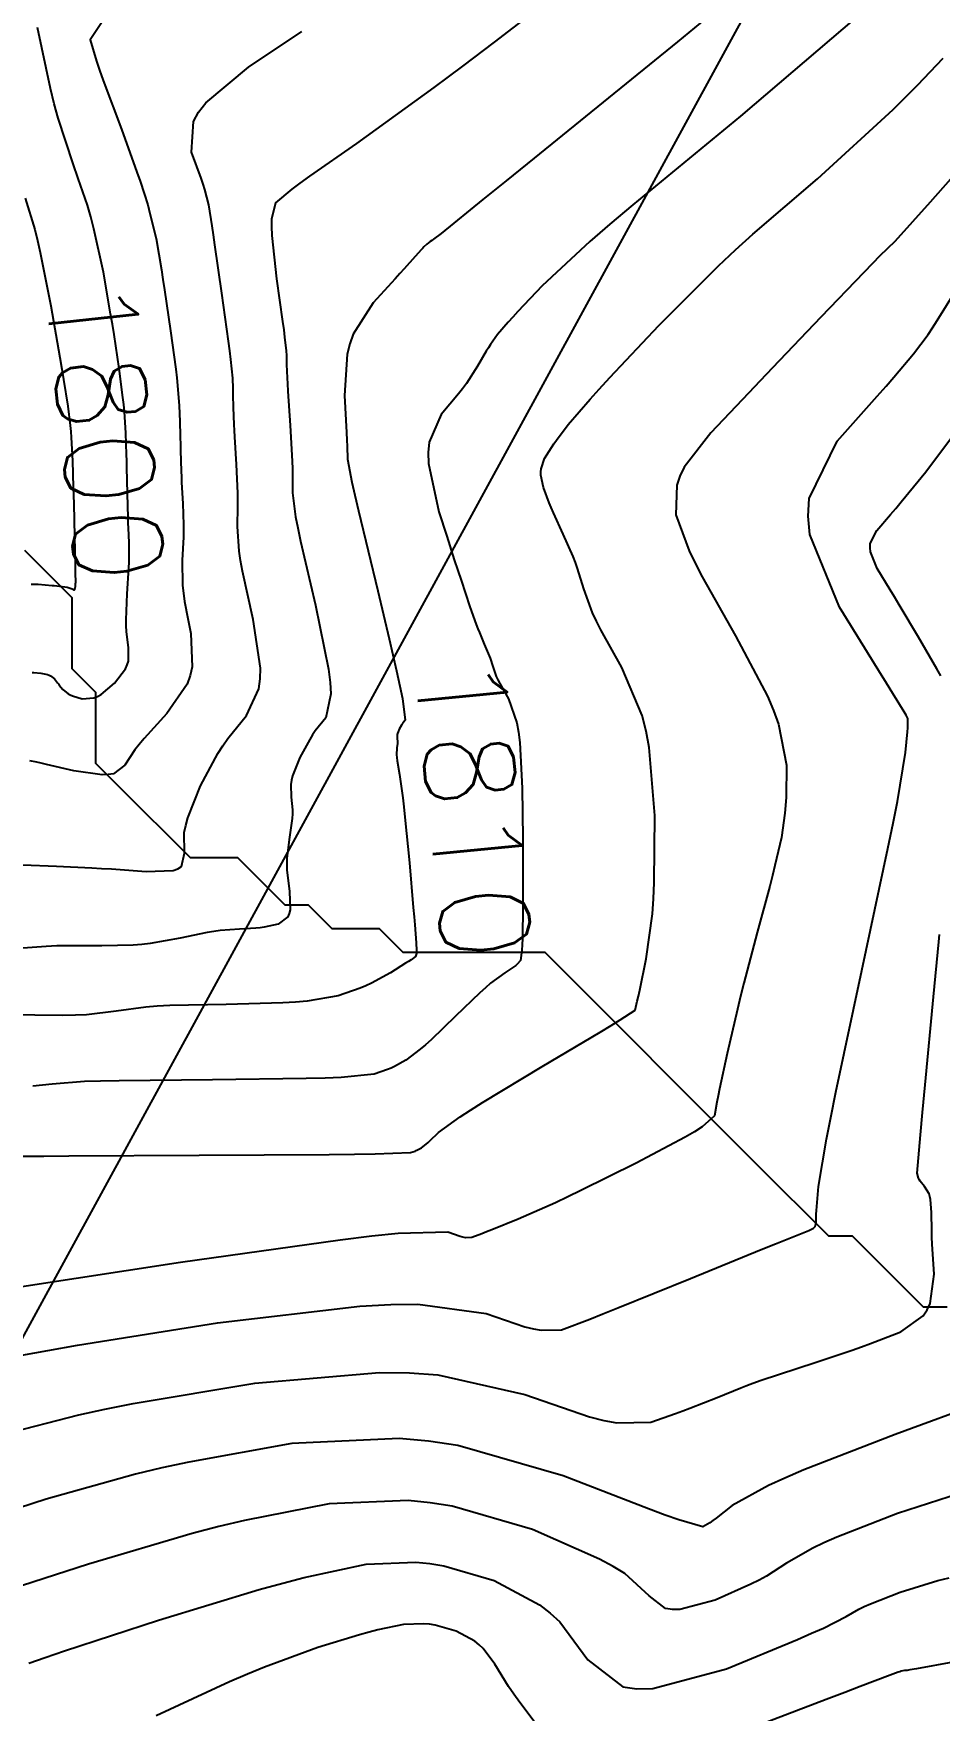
# Model space of a CAD drawing. Header units: metres. Extents: x 837117 to 838479, y 1189012 to 1191015.
# Drawn here: x 838143.3 to 838181.6, y 1189838.2 to 1189909.1 of the extents above; entities that cross this region are included whole.
import ezdxf

# ---------------------------------------------------------------- set-up
doc = ezdxf.new("R2010")
doc.units = ezdxf.units.M
doc.header["$LTSCALE"] = 0.3
for name, color, linetype in [('CORREDORVIA', 70, 'Continuous'), ('COTAS 10', 1, 'Continuous'), ('COTAS INT', 252, 'Continuous'), ('DRENAJE', 5, 'Continuous')]:
    doc.layers.add(name, color=color, linetype=linetype)
doc.styles.get("Standard").update_dxf_attribs({"font": 'simplex.shx'})

msp = doc.modelspace()

# ---------------------------------------------------------------- linework, layer by layer
at = {"layer": 'CORREDORVIA'}
msp.add_lwpolyline([(837910.676, 1191000.965), (838157.033, 1190996.193), (838237.174, 1190821.339), (838237.001, 1190602.875), (838240.031, 1190437.198), (838223.537, 1190366.272), (838212.196, 1190288.92), (838221.396, 1189997.878), (837954.545, 1189509.173), (837751.159, 1189231.384), (837593.191, 1189234.399), (837744.487, 1189686.609), (837750.277, 1189933.973), (837723.624, 1190051.525), (837726.092, 1190134.48), (837885.383, 1190229.429), (837983.184, 1190344.12), (837817.554, 1190502.187), (837798.033, 1190660.17), (837963.574, 1190795.982)], close=True, dxfattribs=at)
at = {"layer": 'COTAS 10'}
for points in [[(838143.203, 1189882.035), (838143.276, 1189882.032), (838143.574, 1189882.009), (838143.857, 1189881.954), (838143.922, 1189881.929), (838143.981, 1189881.902), (838144.144, 1189881.77), (838144.275, 1189881.605), (838144.314, 1189881.557), (838144.354, 1189881.507), (838144.507, 1189881.315), (838144.728, 1189881.134), (838144.812, 1189881.091), (838144.905, 1189881.05), (838145.319, 1189880.927), (838145.819, 1189880.965), (838145.966, 1189881.026), (838146.116, 1189881.108), (838146.69, 1189881.589), (838147.145, 1189882.197), (838147.22, 1189882.36), (838147.273, 1189882.521), (838147.283, 1189883.083), (838147.193, 1189883.766), (838147.184, 1189884.004), (838147.184, 1189884.035), (838147.181, 1189884.262), (838147.226, 1189885.369), (838147.292, 1189886.458), (838147.302, 1189886.705), (838147.309, 1189886.928), (838147.303, 1189887.538), (838147.275, 1189888.132), (838147.268, 1189888.345), (838147.261, 1189888.581), (838147.237, 1189889.608), (838147.212, 1189890.708), (838147.204, 1189890.988), (838147.197, 1189891.259), (838147.167, 1189892.149), (838147.105, 1189893.071), (838147.077, 1189893.361), (838147.044, 1189893.666), (838146.885, 1189894.893), (838146.668, 1189896.323), (838146.597, 1189896.757), (838146.523, 1189897.206), (838146.217, 1189898.964), (838145.818, 1189900.8), (838145.685, 1189901.298), (838145.542, 1189901.793), (838145.155, 1189902.926), (838144.943, 1189903.543), (838144.308, 1189905.475), (838144.142, 1189906.083), (838143.98, 1189906.723), (838143.431, 1189909.301)], [(838178.053, 1189909.747), (838173.148, 1189905.563), (838168.598, 1189901.812), (838167.626, 1189900.987), (838166.779, 1189900.256), (838164.762, 1189898.386), (838163.743, 1189897.301), (838163.525, 1189897.064), (838163.335, 1189896.854), (838162.881, 1189896.326), (838162.586, 1189895.908), (838162.496, 1189895.769), (838162.403, 1189895.619), (838162.037, 1189894.991), (838161.563, 1189894.255), (838161.403, 1189894.036), (838161.23, 1189893.812), (838160.498, 1189892.949), (838159.987, 1189891.768), (838159.953, 1189891.343), (838159.966, 1189890.876), (838160.401, 1189888.835), (838160.731, 1189887.807), (838161.052, 1189886.807), (838161.201, 1189886.349), (838161.336, 1189885.935), (838161.712, 1189884.812), (838161.98, 1189884.064), (838162.047, 1189883.887), (838162.112, 1189883.722), (838162.321, 1189883.236), (838162.491, 1189882.845), (838162.53, 1189882.741), (838162.567, 1189882.639), (838162.675, 1189882.285), (838162.829, 1189881.869), (838162.896, 1189881.727), (838162.973, 1189881.573), (838163.337, 1189880.924), (838163.69, 1189879.904), (838163.76, 1189879.516), (838163.818, 1189879.083), (838163.927, 1189877.14), (838163.949, 1189875.014), (838163.952, 1189874.465), (838163.954, 1189873.933), (838163.951, 1189872.157), (838163.93, 1189870.794), (838163.92, 1189870.523), (838163.909, 1189870.297), (838163.857, 1189869.864), (838163.715, 1189869.704), (838163.649, 1189869.65), (838163.57, 1189869.591), (838163.185, 1189869.346), (838162.585, 1189868.899), (838162.368, 1189868.712), (838162.132, 1189868.5), (838161.1, 1189867.507), (838160.068, 1189866.511), (838159.831, 1189866.296), (838159.615, 1189866.107), (838159.01, 1189865.642), (838158.521, 1189865.374), (838158.377, 1189865.308), (838158.23, 1189865.246), (838157.67, 1189865.055), (838156.267, 1189864.917), (838155.589, 1189864.889), (838154.785, 1189864.866), (838150.833, 1189864.818), (838146.89, 1189864.778), (838146.092, 1189864.76), (838145.421, 1189864.738), (838144.056, 1189864.633), (838143.241, 1189864.543)], [(838183.457, 1189851.202), (838179.688, 1189849.82), (838175.828, 1189848.32), (838175.024, 1189847.978), (838174.335, 1189847.668), (838172.799, 1189846.816), (838172.13, 1189846.286), (838171.986, 1189846.18), (838171.86, 1189846.091), (838171.557, 1189845.916), (838170.54, 1189846.209), (838169.965, 1189846.416), (838169.262, 1189846.678), (838165.66, 1189848.075), (838161.204, 1189849.351), (838159.962, 1189849.535), (838158.717, 1189849.646), (838154.189, 1189849.436), (838149.827, 1189848.658), (838148.686, 1189848.41), (838147.575, 1189848.148), (838143.8, 1189847.087), (838140.84, 1189846.134)]]:
    msp.add_lwpolyline(points, dxfattribs=at)
at = {"layer": 'COTAS INT'}
for points in [[(838176.718, 1189913.841), (838170.493, 1189908.705), (838164.43, 1189903.785), (838163.239, 1189902.82), (838162.261, 1189902.028), (838160.493, 1189900.603), (838160.167, 1189900.351), (838160.097, 1189900.298), (838160.037, 1189900.253), (838159.896, 1189900.149), (838159.769, 1189900.034), (838159.718, 1189899.982), (838159.66, 1189899.921), (838159.392, 1189899.624), (838158.93, 1189899.107), (838158.75, 1189898.907), (838158.547, 1189898.683), (838157.622, 1189897.665), (838156.783, 1189896.347), (838156.633, 1189895.932), (838156.518, 1189895.496), (838156.404, 1189893.743), (838156.497, 1189892.18), (838156.514, 1189891.864), (838156.526, 1189891.599), (838156.538, 1189891.062), (838156.725, 1189890.08), (838156.848, 1189889.535), (838157.001, 1189888.87), (838157.815, 1189885.483), (838158.294, 1189883.457), (838158.611, 1189882.114), (838158.753, 1189881.462), (838158.862, 1189880.932), (838158.976, 1189880.028), (838158.873, 1189879.901), (838158.845, 1189879.86), (838158.817, 1189879.816), (838158.72, 1189879.635), (838158.679, 1189879.53), (838158.649, 1189879.454), (838158.637, 1189879.411), (838158.63, 1189879.37), (838158.634, 1189879.245), (838158.649, 1189879.12), (838158.648, 1189879.078), (838158.645, 1189879.034), (838158.617, 1189878.849), (838158.609, 1189878.552), (838158.618, 1189878.437), (838158.633, 1189878.307), (838158.73, 1189877.72), (838158.874, 1189876.733), (838158.918, 1189876.352), (838158.965, 1189875.923), (838159.152, 1189873.985), (838159.319, 1189872.102), (838159.354, 1189871.708), (838159.383, 1189871.37), (838159.447, 1189870.609), (838159.461, 1189870.277), (838159.459, 1189870.209), (838159.454, 1189870.151), (838159.417, 1189870.03), (838159.223, 1189869.892), (838159.119, 1189869.824), (838158.994, 1189869.743), (838158.361, 1189869.342), (838157.55, 1189868.897), (838157.313, 1189868.789), (838157.069, 1189868.687), (838156.142, 1189868.37), (838154.829, 1189868.146), (838154.342, 1189868.102), (838153.802, 1189868.066), (838151.405, 1189868.004), (838149.022, 1189867.954), (838148.491, 1189867.926), (838148.015, 1189867.892), (838146.759, 1189867.721), (838145.507, 1189867.568), (838145.033, 1189867.546), (838144.504, 1189867.533), (838142.133, 1189867.559)], [(838168.682, 1189913.26), (838162.742, 1189908.691), (838161.401, 1189907.677), (838160.192, 1189906.771), (838156.923, 1189904.407), (838154.931, 1189903.015), (838154.527, 1189902.722), (838154.187, 1189902.47), (838153.492, 1189901.892), (838153.33, 1189901.209), (838153.326, 1189900.889), (838153.34, 1189900.513), (838153.538, 1189898.685), (838153.791, 1189896.882), (838153.84, 1189896.521), (838153.88, 1189896.221), (838153.947, 1189895.639), (838153.954, 1189895.434), (838153.956, 1189895.372), (838153.958, 1189895.308), (838153.963, 1189895.055), (838153.989, 1189894.496), (838154.004, 1189894.238), (838154.021, 1189893.936), (838154.111, 1189892.473), (838154.194, 1189890.972), (838154.206, 1189890.645), (838154.215, 1189890.357), (838154.21, 1189889.638), (838154.339, 1189888.625), (838154.432, 1189888.152), (838154.549, 1189887.594), (838155.182, 1189884.883), (838155.732, 1189882.171), (838155.799, 1189881.612), (838155.827, 1189881.138), (838155.619, 1189880.121), (838155.176, 1189879.576), (838155.056, 1189879.399), (838154.938, 1189879.211), (838154.522, 1189878.437), (838154.217, 1189877.666), (838154.17, 1189877.479), (838154.138, 1189877.305), (838154.156, 1189876.771), (838154.218, 1189876.233), (838154.215, 1189876.056), (838154.202, 1189875.866), (838154.082, 1189875.075), (838153.972, 1189874.193), (838153.966, 1189873.945), (838153.971, 1189873.695), (838154.079, 1189872.779), (838154.113, 1189872.003), (838154.072, 1189871.841), (838154.01, 1189871.703), (838153.6, 1189871.394), (838153.016, 1189871.267), (838152.842, 1189871.242), (838152.664, 1189871.222), (838151.977, 1189871.189), (838151.154, 1189871.129), (838150.889, 1189871.092), (838150.609, 1189871.047), (838149.463, 1189870.809), (838148.195, 1189870.581), (838147.837, 1189870.541), (838147.475, 1189870.511), (838146.147, 1189870.486), (838144.693, 1189870.487), (838144.253, 1189870.474), (838143.797, 1189870.454), (838142.016, 1189870.332)], [(838142.808, 1189873.904), (838144.229, 1189873.847), (838145.73, 1189873.781), (838146.142, 1189873.757), (838146.553, 1189873.731), (838148.028, 1189873.62), (838149.169, 1189873.662), (838149.37, 1189873.733), (838149.521, 1189873.83), (838149.652, 1189874.393), (838149.637, 1189875.275), (838149.696, 1189875.572), (838149.782, 1189875.892), (838150.324, 1189877.239), (838151.059, 1189878.606), (838151.268, 1189878.938), (838151.479, 1189879.251), (838152.263, 1189880.214), (838152.792, 1189881.344), (838152.844, 1189881.763), (838152.854, 1189882.227), (838152.549, 1189884.283), (838152.097, 1189886.318), (838152.016, 1189886.769), (838151.953, 1189887.171), (838151.882, 1189888.215), (838151.907, 1189889.057), (838151.905, 1189889.332), (838151.899, 1189889.624), (838151.842, 1189890.828), (838151.773, 1189892.001), (838151.758, 1189892.274), (838151.746, 1189892.524), (838151.721, 1189893.239), (838151.709, 1189893.774), (838151.705, 1189893.911), (838151.702, 1189894.042), (838151.687, 1189894.476), (838151.607, 1189895.271), (838151.562, 1189895.631), (838151.508, 1189896.051), (838151.227, 1189898.072), (838150.932, 1189900.114), (838150.868, 1189900.547), (838150.811, 1189900.923), (838150.671, 1189901.803), (838150.504, 1189902.452), (838150.432, 1189902.683), (838150.347, 1189902.936), (838149.945, 1189904.033), (838150.023, 1189905.339), (838150.241, 1189905.724), (838150.544, 1189906.118), (838152.348, 1189907.626), (838154.602, 1189909.135)], [(838146.246, 1189909.666), (838145.655, 1189908.79), (838145.919, 1189907.884), (838146.05, 1189907.501), (838146.206, 1189907.062), (838146.978, 1189905.001), (838147.635, 1189903.193), (838147.772, 1189902.813), (838147.942, 1189902.294), (838148.09, 1189901.812), (838148.181, 1189901.449), (838148.444, 1189900.383), (838148.667, 1189899.065), (838148.733, 1189898.652), (838148.8, 1189898.219), (838149.056, 1189896.482), (838149.276, 1189894.858), (838149.32, 1189894.496), (838149.356, 1189894.171), (838149.427, 1189893.313), (838149.449, 1189892.651), (838149.455, 1189892.45), (838149.46, 1189892.241), (838149.479, 1189891.424), (838149.504, 1189890.552), (838149.513, 1189890.31), (838149.524, 1189890.066), (838149.572, 1189889.183), (838149.604, 1189888.276), (838149.604, 1189888.194), (838149.603, 1189888.018), (838149.6, 1189887.758), (838149.554, 1189886.792), (838149.567, 1189885.716), (838149.6, 1189885.386), (838149.645, 1189885.042), (838149.79, 1189884.315), (838149.916, 1189883.683), (838149.976, 1189882.283), (838149.889, 1189881.913), (838149.757, 1189881.55), (838148.906, 1189880.306), (838147.936, 1189879.243), (838147.729, 1189878.996), (838147.549, 1189878.768), (838147.122, 1189878.112), (838146.638, 1189877.757), (838146.422, 1189877.718), (838146.171, 1189877.705), (838144.967, 1189877.874), (838143.809, 1189878.146), (838143.587, 1189878.198), (838143.407, 1189878.24), (838143.11, 1189878.307)], [(838142.827, 1189861.583), (838143.693, 1189861.593), (838144.758, 1189861.602), (838150.261, 1189861.632), (838155.768, 1189861.665), (838156.836, 1189861.677), (838157.706, 1189861.689), (838159.198, 1189861.74), (838159.391, 1189861.806), (838159.441, 1189861.827), (838159.491, 1189861.85), (838159.659, 1189861.942), (838159.867, 1189862.102), (838159.942, 1189862.167), (838160.023, 1189862.241), (838160.379, 1189862.584), (838161.297, 1189863.258), (838161.734, 1189863.54), (838162.249, 1189863.864), (838164.77, 1189865.38), (838167.218, 1189866.833), (838167.689, 1189867.117), (838168.069, 1189867.35), (838168.694, 1189867.764), (838168.789, 1189868.143), (838168.835, 1189868.355), (838168.891, 1189868.612), (838169.166, 1189869.925), (838169.425, 1189871.837), (838169.471, 1189872.472), (838169.505, 1189873.153), (838169.536, 1189875.993), (838169.296, 1189878.862), (838169.16, 1189879.562), (838168.993, 1189880.22), (838168.139, 1189882.254), (838167.25, 1189883.837), (838167.063, 1189884.211), (838166.9, 1189884.557), (838166.523, 1189885.573), (838166.261, 1189886.436), (838166.171, 1189886.685), (838166.074, 1189886.939), (838165.66, 1189887.891), (838165.249, 1189888.79), (838165.154, 1189889.009), (838165.068, 1189889.216), (838164.822, 1189889.856), (838164.713, 1189890.384), (838164.711, 1189890.52), (838164.723, 1189890.652), (838164.869, 1189891.088), (838165.161, 1189891.556), (838165.264, 1189891.706), (838165.377, 1189891.866), (838165.866, 1189892.518), (838166.79, 1189893.595), (838167.177, 1189894.022), (838167.621, 1189894.505), (838169.697, 1189896.714), (838172.216, 1189899.23), (838172.938, 1189899.907), (838173.672, 1189900.575), (838176.411, 1189902.914), (838179.613, 1189905.836), (838180.638, 1189906.871), (838181.723, 1189908.004)], [(838182.028, 1189902.897), (838181.173, 1189901.924), (838179.674, 1189900.265), (838179.04, 1189899.647), (838178.73, 1189899.331), (838178.363, 1189898.953), (838176.553, 1189897.061), (838174.506, 1189894.911), (838173.99, 1189894.369), (838173.495, 1189893.851), (838171.891, 1189892.174), (838170.774, 1189890.713), (838170.588, 1189890.331), (838170.454, 1189889.959), (838170.413, 1189888.697), (838170.986, 1189887.185), (838171.24, 1189886.655), (838171.534, 1189886.076), (838172.94, 1189883.584), (838174.29, 1189881.039), (838174.549, 1189880.427), (838174.759, 1189879.855), (838175.102, 1189878.124), (838175.08, 1189876.76), (838175.06, 1189876.42), (838175.033, 1189876.095), (838174.882, 1189875.058), (838174.609, 1189873.874), (838174.504, 1189873.458), (838174.388, 1189873.003), (838173.862, 1189871.039), (838173.298, 1189868.909), (838173.157, 1189868.348), (838173.022, 1189867.801), (838172.59, 1189865.931), (838172.271, 1189864.441), (838172.208, 1189864.133), (838172.156, 1189863.87), (838172.059, 1189863.3), (838171.534, 1189862.825), (838171.213, 1189862.622), (838170.814, 1189862.389), (838168.739, 1189861.288), (838166.408, 1189860.134), (838165.849, 1189859.867), (838165.326, 1189859.622), (838163.749, 1189858.927), (838162.638, 1189858.475), (838162.409, 1189858.383), (838162.214, 1189858.305), (838161.796, 1189858.146), (838161.521, 1189858.141), (838161.416, 1189858.161), (838161.299, 1189858.19), (838160.774, 1189858.37), (838158.673, 1189858.319), (838157.563, 1189858.202), (838156.223, 1189858.041), (838149.478, 1189857.087), (838142.769, 1189856.06)], [(838142.909, 1189902.085), (838143.312, 1189900.772), (838143.428, 1189900.303), (838143.546, 1189899.787), (838143.99, 1189897.545), (838144.378, 1189895.348), (838144.462, 1189894.861), (838144.536, 1189894.428), (838144.714, 1189893.303), (838144.812, 1189892.473), (838144.834, 1189892.226), (838144.853, 1189891.971), (838144.907, 1189890.986), (838144.944, 1189889.867), (838144.954, 1189889.527), (838144.963, 1189889.174), (838144.995, 1189887.792), (838145.018, 1189886.609), (838145.023, 1189886.381), (838145.027, 1189886.197), (838145.033, 1189885.892), (838145.032, 1189885.844), (838145.031, 1189885.821), (838145.03, 1189885.794), (838145.021, 1189885.664), (838145.002, 1189885.55), (838144.994, 1189885.533), (838144.984, 1189885.524), (838144.941, 1189885.545), (838144.773, 1189885.609), (838144.685, 1189885.626), (838144.58, 1189885.644), (838144.14, 1189885.697), (838144.05, 1189885.707), (838143.453, 1189885.753), (838143.306, 1189885.759), (838143.167, 1189885.764)], [(838142.774, 1189853.169), (838143.865, 1189853.372), (838145.122, 1189853.593), (838151.048, 1189854.537), (838157.055, 1189855.242), (838158.363, 1189855.313), (838159.517, 1189855.33), (838162.403, 1189854.938), (838164.034, 1189854.379), (838164.398, 1189854.29), (838164.723, 1189854.229), (838165.578, 1189854.244), (838166.782, 1189854.7), (838167.328, 1189854.916), (838167.965, 1189855.172), (838171.033, 1189856.42), (838174.032, 1189857.645), (838174.626, 1189857.886), (838175.118, 1189858.084), (838176.039, 1189858.444), (838176.24, 1189858.547), (838176.278, 1189858.582), (838176.307, 1189858.621), (838176.347, 1189858.787), (838176.356, 1189859.133), (838176.365, 1189859.285), (838176.378, 1189859.462), (838176.452, 1189860.303), (838176.791, 1189862.313), (838176.971, 1189863.226), (838177.188, 1189864.293), (838178.286, 1189869.435), (838179.386, 1189874.59), (838179.604, 1189875.666), (838179.786, 1189876.589), (838180.132, 1189878.653), (838180.209, 1189879.525), (838180.222, 1189879.696), (838180.231, 1189879.837), (838180.23, 1189880.094), (838180.19, 1189880.174), (838180.174, 1189880.203), (838180.156, 1189880.235), (838180.073, 1189880.378), (838179.595, 1189881.154), (838179.328, 1189881.586), (838179.003, 1189882.112), (838177.341, 1189884.792), (838176.083, 1189887.873), (838176.012, 1189888.651), (838176.062, 1189889.396), (838177.243, 1189891.817), (838178.934, 1189893.726), (838179.304, 1189894.149), (838179.633, 1189894.527), (838180.466, 1189895.507), (838181.08, 1189896.333), (838181.27, 1189896.612), (838181.468, 1189896.914), (838182.256, 1189898.188)], [(838181.624, 1189881.893), (838181.455, 1189882.195), (838180.68, 1189883.53), (838179.862, 1189884.903), (838179.665, 1189885.23), (838179.482, 1189885.533), (838178.931, 1189886.435), (838178.644, 1189887.137), (838178.628, 1189887.314), (838178.64, 1189887.484), (838178.909, 1189888.036), (838179.499, 1189888.722), (838179.714, 1189888.976), (838179.95, 1189889.259), (838180.984, 1189890.514), (838182.28, 1189892.258)], [(838142.01, 1189849.834), (838145.174, 1189850.658), (838146.276, 1189850.891), (838147.475, 1189851.125), (838152.619, 1189851.986), (838157.886, 1189852.444), (838159.162, 1189852.424), (838160.361, 1189852.34), (838164.031, 1189851.507), (838166.769, 1189850.569), (838167.379, 1189850.419), (838167.924, 1189850.316), (838169.359, 1189850.342), (838170.407, 1189850.707), (838170.708, 1189850.818), (838171.015, 1189850.934), (838172.163, 1189851.39), (838173.161, 1189851.794), (838173.372, 1189851.878), (838173.555, 1189851.95), (838173.982, 1189852.108), (838176.35, 1189852.874), (838177.879, 1189853.389), (838178.274, 1189853.529), (838178.655, 1189853.669), (838179.93, 1189854.164), (838180.87, 1189854.836), (838181.042, 1189855.086), (838181.175, 1189855.365), (838181.334, 1189856.604), (838181.26, 1189857.869), (838181.247, 1189858.164), (838181.237, 1189858.434), (838181.226, 1189859.21), (838181.186, 1189859.754), (838181.158, 1189859.879), (838181.123, 1189859.992), (838180.933, 1189860.305), (838180.741, 1189860.537), (838180.704, 1189860.598), (838180.674, 1189860.659), (838180.625, 1189860.867), (838180.763, 1189862.489), (838180.851, 1189863.441), (838180.961, 1189864.61), (838181.318, 1189868.331), (838181.539, 1189870.649), (838181.567, 1189870.963)], [(838182.85, 1189847.471), (838179.794, 1189846.485), (838177.223, 1189845.476), (838176.677, 1189845.239), (838176.204, 1189845.02), (838175.098, 1189844.382), (838174.248, 1189843.827), (838173.937, 1189843.661), (838173.593, 1189843.489), (838172.075, 1189842.822), (838170.593, 1189842.422), (838170.272, 1189842.418), (838169.988, 1189842.461), (838169.286, 1189843.003), (838168.256, 1189843.947), (838167.766, 1189844.243), (838167.187, 1189844.554), (838164.355, 1189845.804), (838160.962, 1189846.79), (838160.029, 1189846.936), (838159.098, 1189847.025), (838155.76, 1189846.886), (838152.18, 1189846.19), (838151.097, 1189845.929), (838149.975, 1189845.638), (838145.591, 1189844.34), (838141.824, 1189843.128)], [(838143.063, 1189840.156), (838143.753, 1189840.393), (838144.567, 1189840.668), (838148.545, 1189841.966), (838152.806, 1189843.266), (838153.799, 1189843.542), (838154.711, 1189843.78), (838157.33, 1189844.335), (838159.432, 1189844.423), (838160.018, 1189844.367), (838160.606, 1189844.275), (838162.742, 1189843.654), (838164.655, 1189842.623), (838165.102, 1189842.273), (838165.513, 1189841.896), (838166.697, 1189840.299), (838168.175, 1189839.159), (838168.771, 1189839.068), (838169.448, 1189839.076), (838172.567, 1189839.918), (838175.561, 1189841.157), (838176.159, 1189841.415), (838176.656, 1189841.637), (838177.618, 1189842.129), (838178.156, 1189842.439), (838178.386, 1189842.546), (838178.651, 1189842.661), (838179.9, 1189843.151), (838181.494, 1189843.644), (838181.976, 1189843.761)], [(838164.981, 1189836.959), (838163.828, 1189838.489), (838163.573, 1189838.845), (838163.347, 1189839.172), (838162.766, 1189840.107), (838162.273, 1189840.775), (838162.103, 1189840.932), (838161.918, 1189841.078), (838161.129, 1189841.505), (838160.249, 1189841.76), (838160.007, 1189841.798), (838159.766, 1189841.821), (838158.901, 1189841.785), (838157.822, 1189841.557), (838157.447, 1189841.458), (838157.038, 1189841.345), (838155.283, 1189840.81), (838153.035, 1189839.983), (838152.316, 1189839.686), (838151.553, 1189839.359), (838148.449, 1189837.933)], [(838182.126, 1189840.199), (838180.598, 1189839.919), (838180.311, 1189839.868), (838180.251, 1189839.858), (838180.199, 1189839.85), (838180.081, 1189839.838), (838179.951, 1189839.809), (838179.891, 1189839.79), (838179.822, 1189839.767), (838179.484, 1189839.645), (838178.218, 1189839.164), (838177.562, 1189838.914), (838176.774, 1189838.613), (838172.828, 1189837.106)]]:
    msp.add_lwpolyline(points, dxfattribs=at)
at = {"layer": 'DRENAJE'}
msp.add_polyline3d([(838181.885, 1189855.201, 0), (838180.886, 1189855.201, 0), (838179.886, 1189856.201, 0), (838178.886, 1189857.201, 0), (838177.887, 1189858.2, 0), (838176.887, 1189858.2, 0), (838175.887, 1189859.2, 0), (838174.888, 1189860.2, 0), (838173.888, 1189861.199, 0), (838172.888, 1189862.199, 0), (838171.889, 1189863.199, 0), (838170.889, 1189864.198, 0), (838169.889, 1189865.198, 0), (838168.89, 1189866.198, 0), (838167.89, 1189867.197, 0), (838166.89, 1189868.197, 0), (838165.891, 1189869.197, 0), (838164.891, 1189870.196, 0), (838163.891, 1189870.196, 0), (838162.892, 1189870.196, 0), (838161.892, 1189870.196, 0), (838160.892, 1189870.196, 0), (838159.893, 1189870.196, 0), (838158.893, 1189870.196, 0), (838157.893, 1189871.196, 0), (838156.894, 1189871.196, 0), (838155.894, 1189871.196, 0), (838154.894, 1189872.196, 0), (838153.895, 1189872.196, 0), (838152.895, 1189873.195, 0), (838151.896, 1189874.195, 0), (838150.896, 1189874.195, 0), (838149.896, 1189874.195, 0), (838148.897, 1189875.195, 0), (838147.897, 1189876.194, 0), (838146.897, 1189877.194, 0), (838145.898, 1189878.194, 0), (838145.898, 1189879.193, 0), (838145.898, 1189880.193, 0), (838145.898, 1189881.193, 0), (838144.898, 1189882.192, 0), (838144.898, 1189883.192, 0), (838144.898, 1189884.192, 0), (838144.898, 1189885.191, 0), (838143.898, 1189886.191, 0), (838142.899, 1189887.191, 0)], dxfattribs=at)

# ---------------------------------------------------------------- texts
at = {"layer": 'COTAS 10', "char_height": 3.8, "attachment_point": 7}
for s, insert, rotation in [('1800', (838143.713, 1189898.557), 276.14019), ('1810', (838159.33, 1189882.618), 275.6099)]:
    msp.add_mtext(s, dxfattribs=dict(at, insert=insert, rotation=rotation))

doc.saveas('drawing.dxf')
